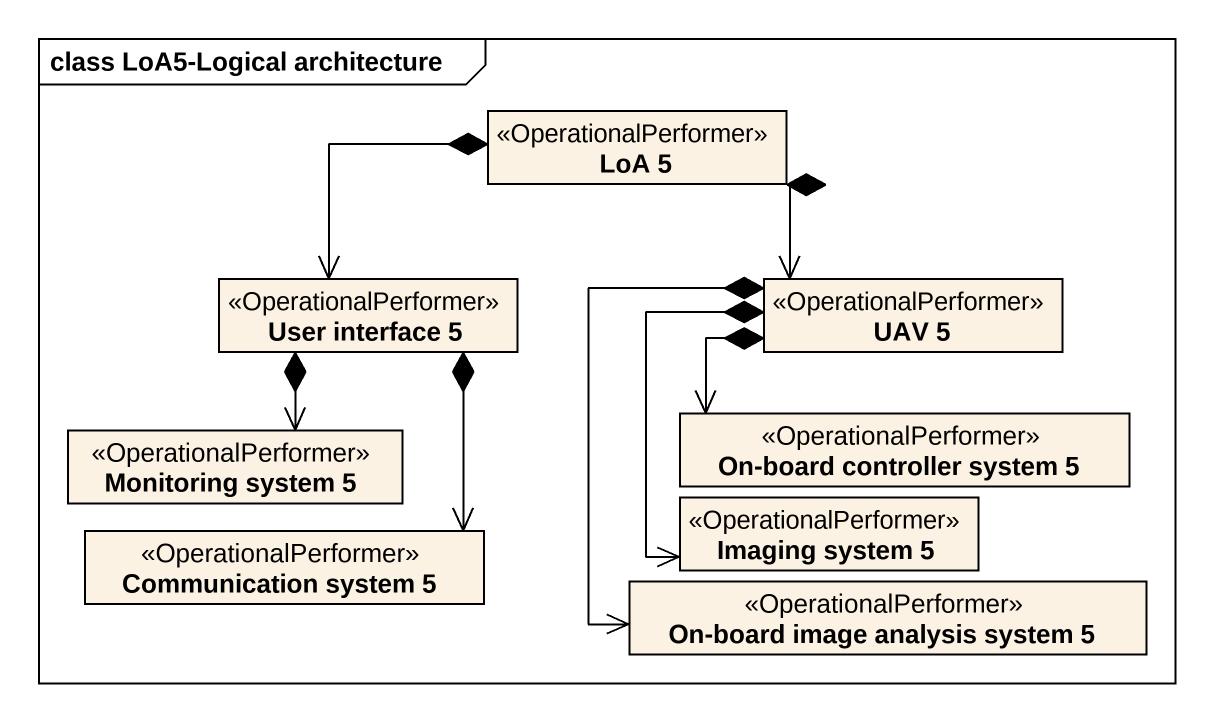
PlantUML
@startuml
mainframe class LoA5-Logical architecture
hide circle
hide empty members
class "LoA 5" as LoA_5 <<OperationalPerformer>>
class "User interface 5" as User_interface_5 <<OperationalPerformer>>
class "UAV 5" as UAV_5 <<OperationalPerformer>>
class "Monitoring system 5" as Monitoring_system_5 <<OperationalPerformer>>
class "On-board controller system 5" as On_board_controller_system_5 <<OperationalPerformer>>
class "Communication system 5" as Communication_system_5 <<OperationalPerformer>>
class "On-board image analysis system 5" as On_board_image_analysis <<OperationalPerformer>>
class "Imaging system 5" as Imaging_system_5 <<OperationalPerformer>>
LoA_5 *--> User_interface_5
LoA_5 *--> UAV_5
User_interface_5 *--> Monitoring_system_5
User_interface_5 *--> Communication_system_5
UAV_5 *--> On_board_controller_system_5
UAV_5 *--> On_board_image_analysis
UAV_5 *--> Imaging_system_5
@enduml
